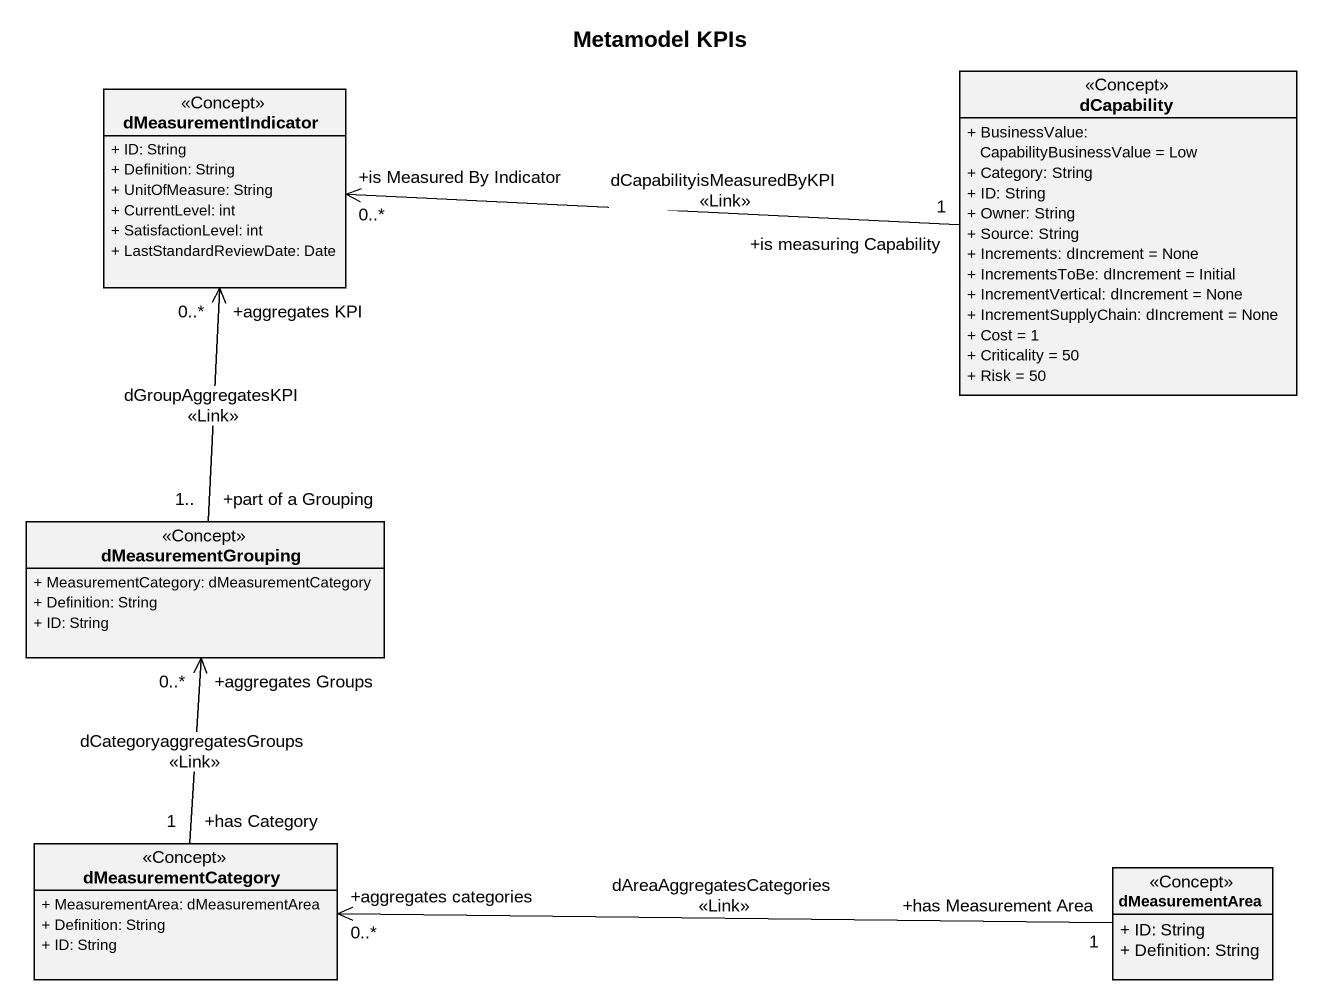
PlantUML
@startuml
title Metamodel KPIs
hide circle
hide empty members
skinparam classAttributeIconSize 0
class dCapability <<Concept>> {
  + BusinessValue: CapabilityBusinessValue = Low
  + Category: String
  + ID: String
  + Owner: String
  + Source: String
  + Increments: dIncrement = None
  + IncrementsToBe: dIncrement = Initial
  + IncrementVertical: dIncrement = None
  + IncrementSupplyChain: dIncrement = None
  + Cost = 1
  + Criticality = 50
  + Risk = 50
}
class dMeasurementIndicator <<Concept>> {
  + ID: String
  + Definition: String
  + UnitOfMeasure: String
  + CurrentLevel: int
  + SatisfactionLevel: int
  + LastStandardReviewDate: Date
}
class dMeasurementGrouping <<Concept>> {
  + MeasurementCategory: dMeasurementCategory
  + Definition: String
  + ID: String
}
class dMeasurementCategory <<Concept>> {
  + MeasurementArea: dMeasurementArea
  + Definition: String
  + ID: String
}
class dMeasurementArea <<Concept>> {
  + ID: String
  + Definition: String
}
dCapability "+is measuring Capability\n1" -left-> "+is Measured By Indicator\n0..*" dMeasurementIndicator : dCapabilityisMeasuredByKPI\n<<Link>>
dMeasurementGrouping "+part of a Grouping\n1.." -up-> "+aggregates KPI\n0..*" dMeasurementIndicator : dGroupAggregatesKPI\n<<Link>>
dMeasurementCategory "+has Category\n1" -up-> "+aggregates Groups\n0..*" dMeasurementGrouping : dCategoryaggregatesGroups\n<<Link>>
dMeasurementArea "+has Measurement Area\n1" -left-> "+aggregates categories\n0..*" dMeasurementCategory : dAreaAggregatesCategories\n<<Link>>
@enduml
